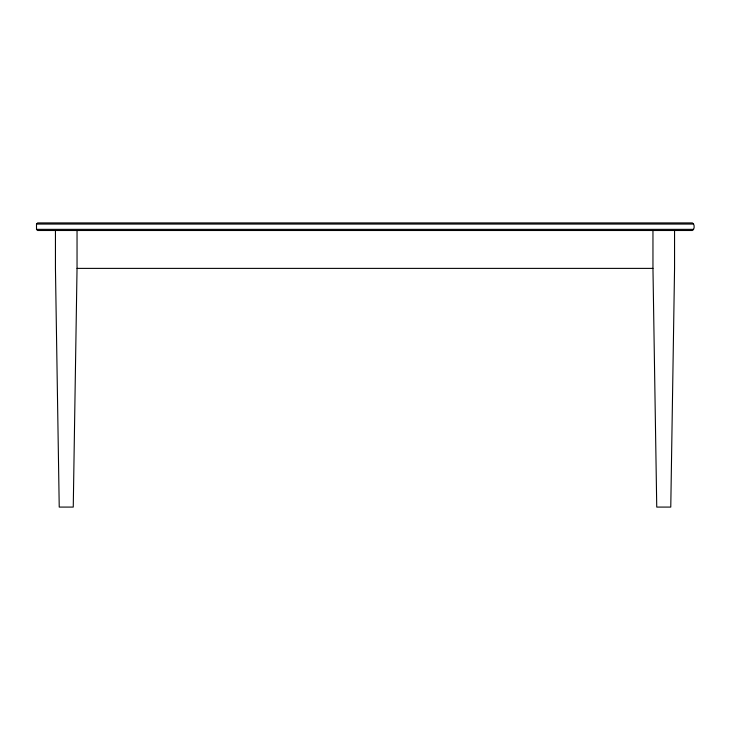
<?xml version="1.0" encoding="UTF-8"?>
<svg xmlns="http://www.w3.org/2000/svg" width="730" height="730" viewBox="0 0 730 730"><rect width="100%" height="100%" fill="white"/><g stroke="black" fill="none" stroke-linecap="round" stroke-linejoin="round"><path stroke-width="1.09" d="M77.042 230.498L77.042 268.385L73.255 507.085L59.23 507.085L55.444 268.385L55.444 230.498M36.5 224.055L37.641 222.915L692.359 222.915C694.777 223.444 694.777 229.968 692.359 230.498L37.641 230.498L36.509 229.503L36.5 224.055L693.5 224.055M36.5 229.357L693.5 229.357M77.042 268.385L652.958 268.385L656.745 507.085L670.77 507.085L674.557 268.385L674.557 230.498M652.958 230.498L652.958 268.385"/></g></svg>
